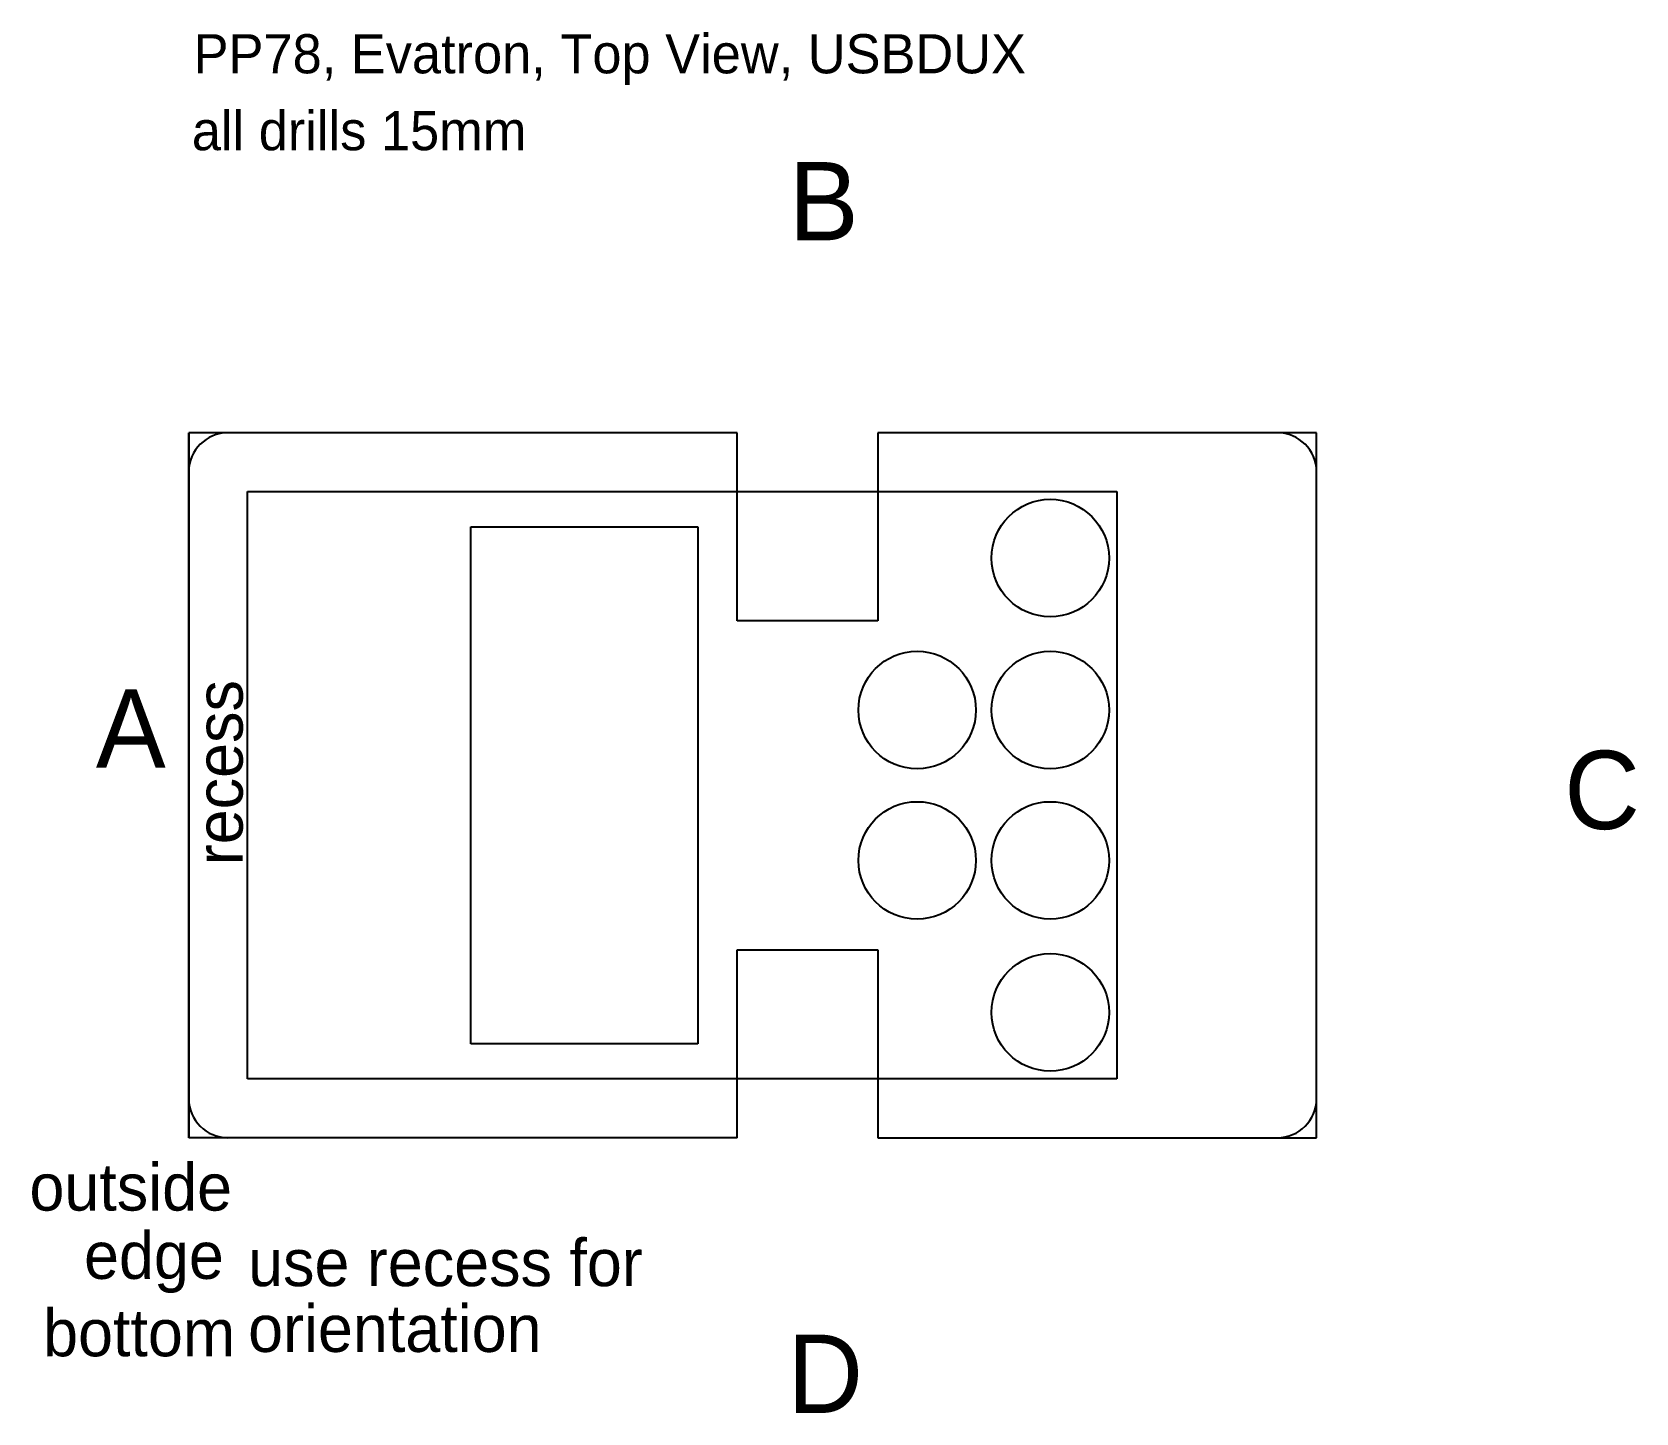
# Model space of a CAD drawing. Header units: millimetres. Extents: x -20 to 185, y -35 to 141.
import ezdxf

# ---------------------------------------------------------------- set-up
doc = ezdxf.new("R2010")
doc.units = ezdxf.units.MM
doc.layers.add('default', color=7, linetype='CONTINUOUS')

msp = doc.modelspace()

# ---------------------------------------------------------------- linework, layer by layer
at = {"layer": 'default', "color": 7, "linetype": 'CONTINUOUS'}
for p, q in [((70, 90), (0, 90)), ((0, 90), (0, 0)), ((0, 0), (0, 90)), ((70, 66), (70, 90)), ((144, 90), (88, 90)), ((88, 90), (88, 66)), ((144, 0), (144, 90)), ((36, 12), (36, 78)), ((36, 78), (65, 78)), ((65, 78), (65, 12)), ((88, 66), (70, 66)), ((70, 0), (70, 24)), ((70, 24), (88, 24)), ((88, 24), (88, 0)), ((65, 12), (36, 12)), ((70, 0), (0, 0)), ((88, 0), (144, 0))]:
    msp.add_line(p, q, dxfattribs=at)
at = {"layer": 'default', "color": 7}
for p, q in [((7.5, 7.5), (7.5, 82.5)), ((7.5, 82.5), (118.5, 82.5)), ((118.5, 82.5), (118.5, 7.5)), ((118.5, 7.5), (7.5, 7.5))]:
    msp.add_line(p, q, dxfattribs=at)
at = {"layer": 'default', "color": 7, "linetype": 'CONTINUOUS'}
for centre in [(110, 74), (93, 54.6), (110, 54.6), (93, 35.4), (110, 35.4), (110, 16)]:
    msp.add_circle(centre, 7.5, dxfattribs=at)
for centre, start, end in [((5, 85), 90, 180), ((139, 85), 0, 90), ((5, 5), 180, 270), ((139, 5), 270, 0)]:
    msp.add_arc(centre, 5, start, end, dxfattribs=at)

# ---------------------------------------------------------------- texts
for s, height, p in [('PP78, Evatron, Top View, USBDUX', 5, (0.619036, 135.878399)), ('all drills 15mm', 5, (0.390276, 126.059133)), ('B', 10, (76.617162, 114.5609)), ('A', 10, (-11.857418, 47.24725)), ('C', 10, (175.627696, 39.403112)), ('outside', 6, (-20.342466, -9.299413)), ('edge', 6, (-13.367906, -18.017613)), ('use recess for', 6, (7.577605, -18.944011)), ('bottom', 6, (-18.598826, -27.898239)), ('orientation', 6, (7.577605, -27.344011)), ('D', 10, (76.428104, -35.128688))]:
    msp.add_text(s, height=height, dxfattribs=at).set_placement(p)
msp.add_text('recess', height=6, rotation=90, dxfattribs=at).set_placement((6.888731, 34.788094))

doc.saveas('drawing.dxf')
